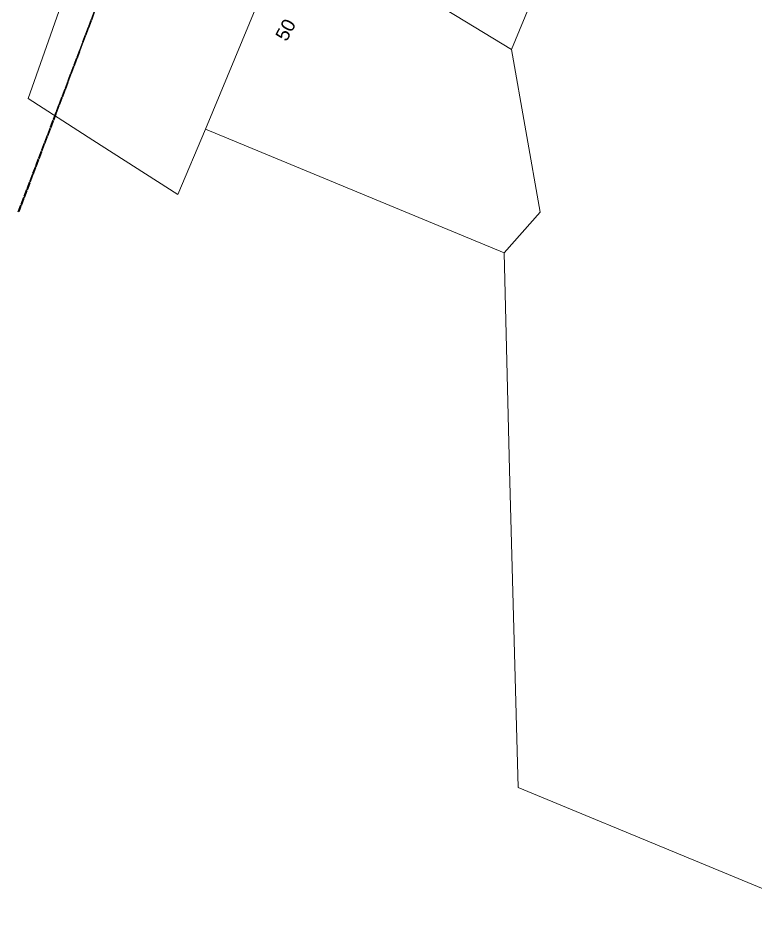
# Model space of a CAD drawing. Header units: metres. Extents: x 280551 to 281020, y 6140654 to 6141128.
# Drawn here: x 280584.3 to 280682.4, y 6140666.5 to 6140788.2 of the extents above; entities that cross this region are included whole.
import ezdxf

# ---------------------------------------------------------------- set-up
doc = ezdxf.new("R2010")
doc.units = ezdxf.units.M
doc.linetypes.add('Cable Exist OH', pattern=[1, 1, 0])
doc.layers.add('Cadastre Land Parcels_SP_EXT', color=9, linetype='Continuous', lineweight=5)
doc.layers.add('Cadastre Roads_SP_EXT', color=9, linetype='Continuous', lineweight=5)
doc.layers.add('Mains_HV_EXT', color=7, linetype='Continuous')
doc.layers.add('Mains_SL_EXT', color=7, linetype='Continuous')
doc.styles.get("Standard").update_dxf_attribs({"font": 'arial.ttf'})

msp = doc.modelspace()

# ---------------------------------------------------------------- linework, layer by layer
at = {"layer": 'Cadastre Land Parcels_SP_EXT', "linetype": 'Continuous'}
for points in [[(280684.88006, 6140771.16977), (280727.09395, 6140874.49995), (280741.65037, 6140909.66658), (280693.74212, 6140929.63019), (280681.32794, 6140899.6804), (280695.15659, 6140893.97623), (280686.72365, 6140873.34261), (280665.01538, 6140855.5541), (280655.64611, 6140829.32753), (280666.76074, 6140824.71851), (280658.586, 6140804.99145), (280649.91315, 6140784.07349), (280653.7308, 6140762.40197), (280648.94476, 6140757.0014), (280649.63791, 6140728.12343), (280650.82094, 6140685.87359), (280697.54095, 6140666.54049), (280684.88006, 6140771.16977)], [(280658.586, 6140804.99145), (280627.60801, 6140817.83537), (280620.92804, 6140801.72288), (280649.91315, 6140784.07349), (280658.586, 6140804.99145)], [(280653.7308, 6140762.40197), (280649.91315, 6140784.07349), (280620.92804, 6140801.72288), (280609.20727, 6140773.45105), (280648.94476, 6140757.0014), (280653.7308, 6140762.40197)]]:
    msp.add_lwpolyline(points, close=True, dxfattribs=at)
at = {"layer": 'Cadastre Roads_SP_EXT', "linetype": 'Continuous'}
msp.add_lwpolyline([(280609.20728, 6140773.45099), (280620.92802, 6140801.72287), (280627.60799, 6140817.83541), (280635.78608, 6140837.5615), (280676.87156, 6140936.66041), (280666.99421, 6140939.39771), (280653.01567, 6140943.27257), (280637.52314, 6140901.51587), (280631.15612, 6140884.3533), (280624.78821, 6140867.19161), (280618.42119, 6140850.02894), (280611.98256, 6140832.67457), (280611.51392, 6140831.76396), (280602.19289, 6140813.63408), (280592.40332, 6140794.59263), (280589.96767, 6140789.85617), (280585.62453, 6140777.54052), (280594.2558, 6140772.00349), (280605.54003, 6140764.76409), (280609.20728, 6140773.45099)], close=True, dxfattribs=at)
at = {"layer": 'Mains_HV_EXT', "linetype": 'Cable Exist OH'}
msp.add_lwpolyline([(280584.32185, 6140762.47061), (280595.94601, 6140793.03026), (280605.71901, 6140811.82126), (280628.55376, 6140865.80825), (280641.30229, 6140900.12719), (280659.58254, 6140948.58696)], dxfattribs=at)
at = {"layer": 'Mains_SL_EXT', "linetype": 'Cable Exist OH'}
msp.add_lwpolyline([(280628.55376, 6140865.80825), (280605.71901, 6140811.82126), (280595.94601, 6140793.03026), (280584.39075, 6140762.442)], dxfattribs=at)

# ---------------------------------------------------------------- texts
at = {"layer": 'Cadastre Land Parcels_SP_EXT'}
msp.add_text('50', height=1.8, rotation=61.7537943, dxfattribs=at).set_placement((280619.99964, 6140785.02369))

doc.saveas('drawing.dxf')
